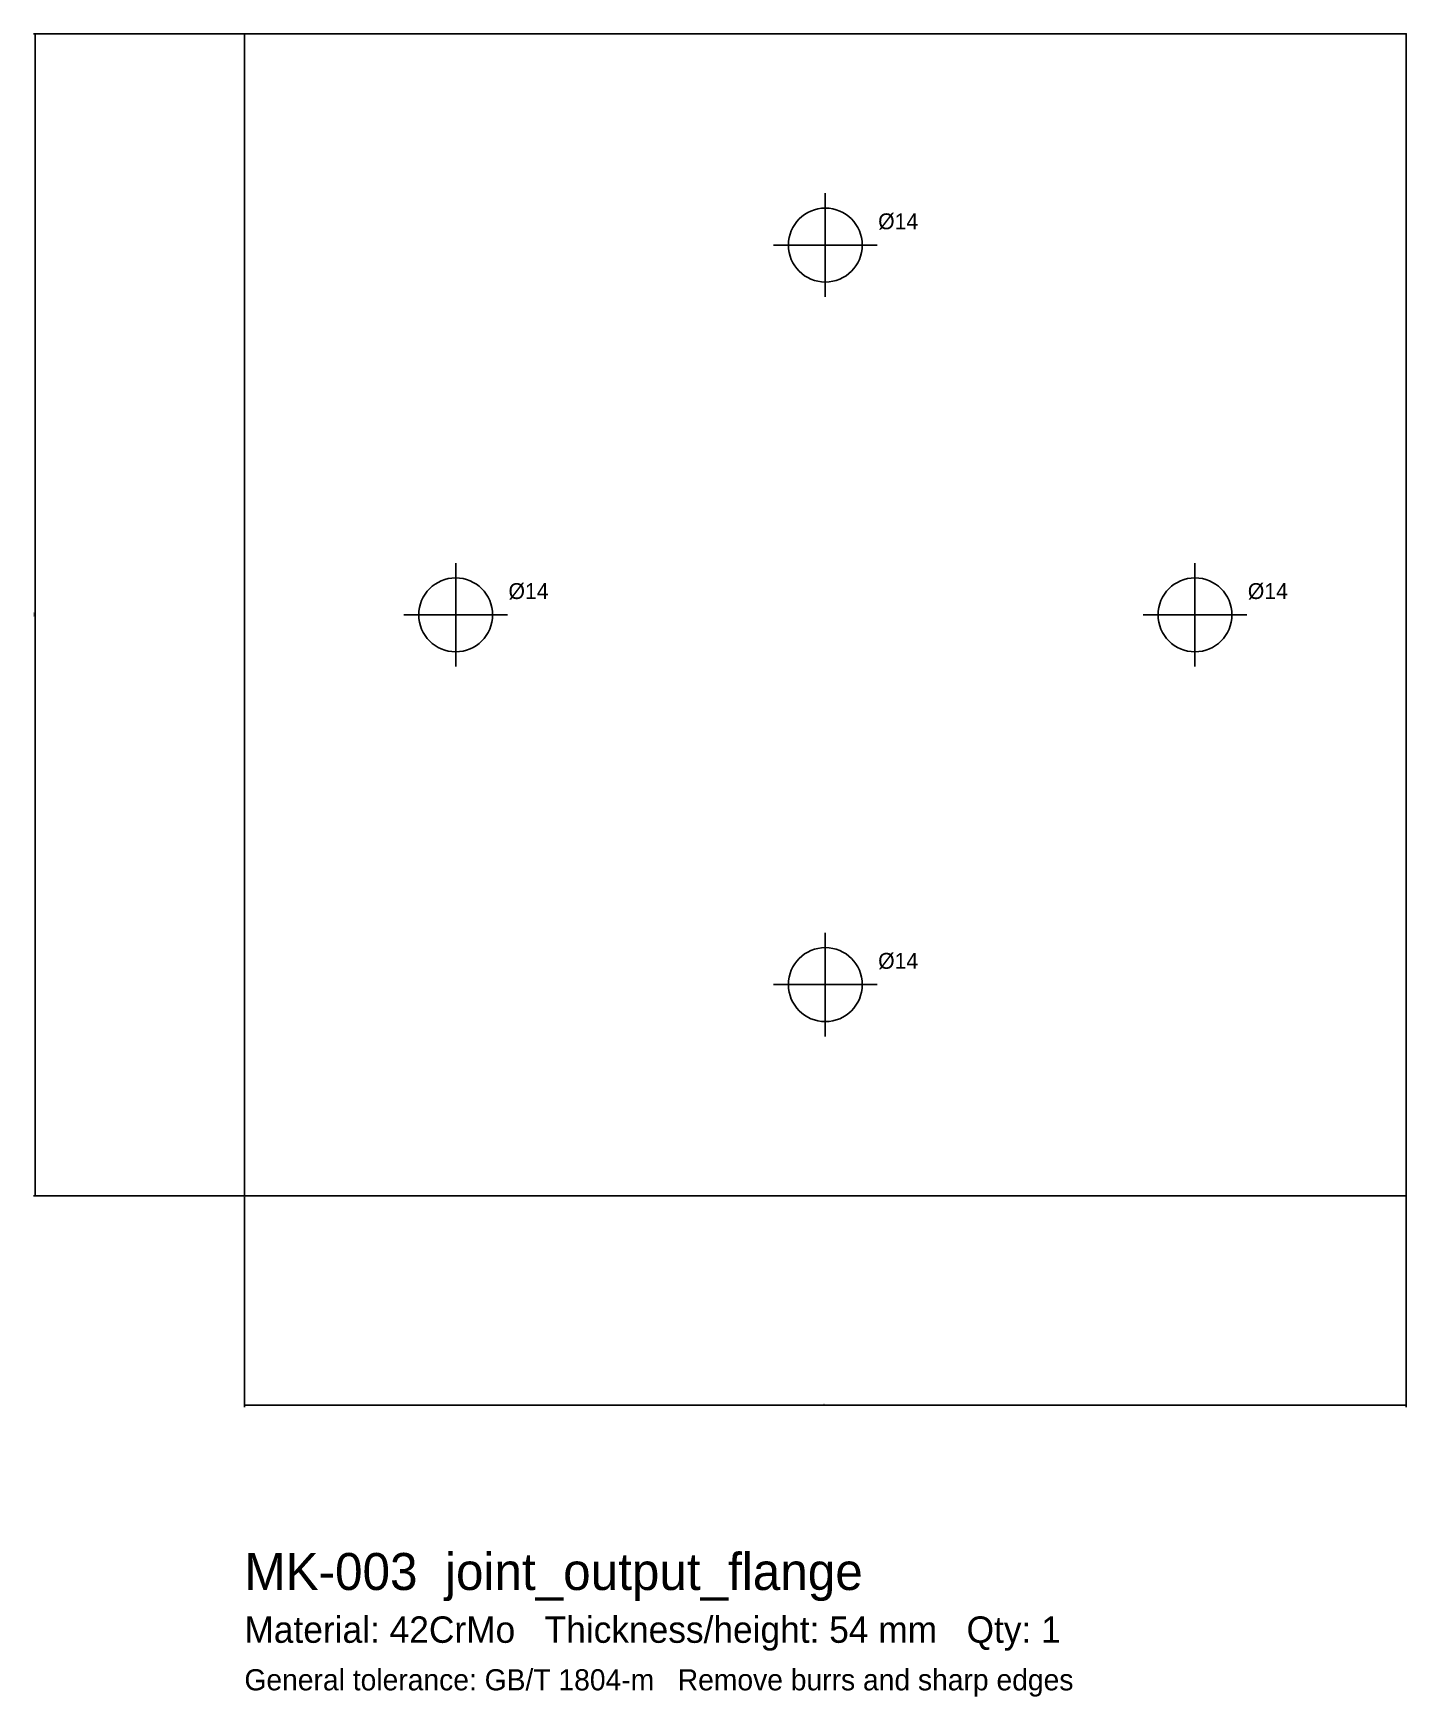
# Model space of a CAD drawing. Header units: millimetres. Extents: x -150 to 110, y -205 to 110.
import ezdxf

# ---------------------------------------------------------------- set-up
doc = ezdxf.new("R2010")
doc.units = ezdxf.units.MM
for name, color, linetype in [('CENTER', 3, 'Continuous'), ('DIM', 2, 'Continuous'), ('HOLES', 1, 'Continuous'), ('OUTLINE', 7, 'Continuous'), ('TEXT', 7, 'Continuous'), ('TITLE', 7, 'Continuous')]:
    doc.layers.add(name, color=color, linetype=linetype)
doc.styles.add('OpenSansCondensed-Light', font='OpenSansCondensed-Light.ttf')
doc.dimstyles.new('EZDXF', dxfattribs={"dimtxt": 0.25, "dimasz": 0.175, "dimexe": 0.375, "dimexo": 0.125, "dimgap": 0.1, "dimtad": 1, "dimlfac": 100, "dimzin": 12, "dimdsep": 46, "dimtxsty": 'OpenSansCondensed-Light', "dimblk": 'ARCHTICK', "dimcen": 2.5, "dimazin": 3, "dimtfac": 0.5, "dimtmove": 2, "dimatfit": 3})

# ---------------------------------------------------------------- blocks, each defined once
blk = doc.blocks.new('_ARCHTICK')
at = {"color": 0, "linetype": 'BYBLOCK', "const_width": 0.15}
blk.add_lwpolyline([(-0.5, -0.5), (0.5, 0.5)], dxfattribs=at)

msp = doc.modelspace()

# ---------------------------------------------------------------- linework, layer by layer
at = {"layer": 'CENTER'}
for p, q in [((0, 60.2), (0, 79.8)), ((-9.8, 70), (9.8, 70)), ((-70, -9.8), (-70, 9.8)), ((70, -9.8), (70, 9.8)), ((-79.8, 0), (-60.2, 0)), ((60.2, 0), (79.8, 0)), ((0, -79.8), (0, -60.2)), ((-9.8, -70), (9.8, -70))]:
    msp.add_line(p, q, dxfattribs=at)
at = {"layer": 'HOLES'}
for centre in [(0, 70), (-70, 0), (70, 0), (0, -70)]:
    msp.add_circle(centre, 7, dxfattribs=at)
at = {"layer": 'OUTLINE'}
msp.add_lwpolyline([(-110, -110), (110, -110), (110, 110), (-110, 110)], close=True, dxfattribs=at)

# ---------------------------------------------------------------- texts
at = {"layer": 'TEXT'}
for s, height, p in [('Ø14', 3, (10, 73)), ('Ø14', 3, (-60, 3)), ('Ø14', 3, (80, 3)), ('Ø14', 3, (10, -67)), ('Material: 42CrMo   Thickness/height: 54 mm   Qty: 1', 5, (-110, -194.6)), ('General tolerance: GB/T 1804-m   Remove burrs and sharp edges', 4, (-110, -203.6))]:
    msp.add_text(s, height=height, dxfattribs=at).set_placement(p)
at = {"layer": 'TITLE'}
msp.add_text('MK-003  joint_output_flange', height=7, dxfattribs=at).set_placement((-110, -184.6))

# ---------------------------------------------------------------- dimensions: what is measured, and where the dimension line sits
at = {"layer": 'DIM'}
msp.add_linear_dim(base=(-149.6, -110), p1=(-110, -110), p2=(-110, 110), angle=90, dimstyle='EZDXF', dxfattribs=at).render()
msp.add_linear_dim(base=(-110, -149.6), p1=(-110, -110), p2=(110, -110), dimstyle='EZDXF', dxfattribs=at).render()

doc.saveas('drawing.dxf')
